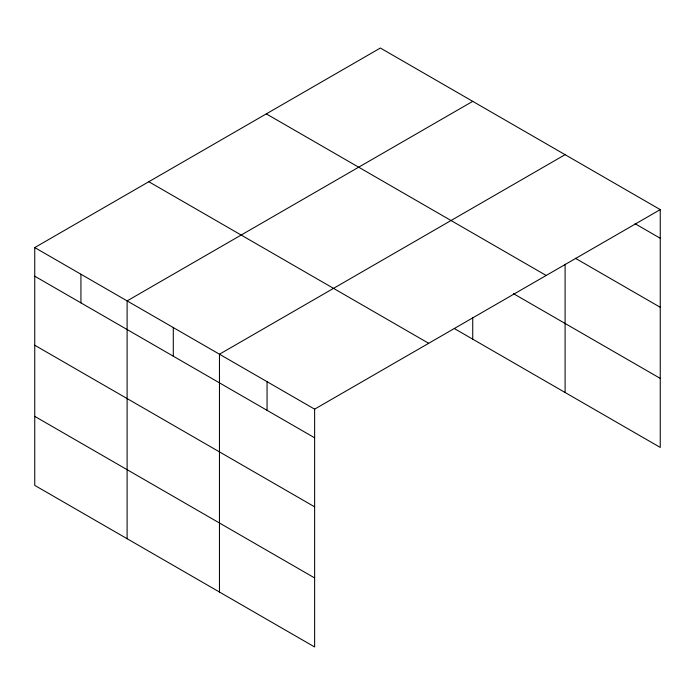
<?xml version="1.0" encoding="UTF-8"?>
<svg xmlns="http://www.w3.org/2000/svg" width="695" height="695" viewBox="0 0 695 695"><rect width="100%" height="100%" fill="white"/><g stroke="black" fill="none" stroke-linecap="round" stroke-linejoin="round"><path stroke-width="1.04" d="M34.75 247.576L314.627 409.155L314.627 646.976L34.75 485.388L34.75 247.576L380.373 48.025L660.25 209.612L660.25 447.424L454.261 328.5M472.73 101.348L127.107 300.9L127.107 538.712M565.096 154.672L219.464 354.215L219.464 592.036M314.627 409.155L660.25 209.612M635.065 223.712L660.25 238.255M575.356 258.262L660.25 307.277M266.315 113.876L546.192 275.463M513.37 293.603L660.25 378.401M148.808 181.725L428.685 343.304M34.75 276.21L314.627 437.798M34.75 345.241L314.627 506.829M34.75 416.357L314.627 577.945M565.096 264.196L565.096 392.484M472.73 317.598L472.73 339.169M267.045 381.685L267.045 410.328M173.29 327.554L173.29 356.196M80.933 274.238L80.933 302.872"/></g></svg>
